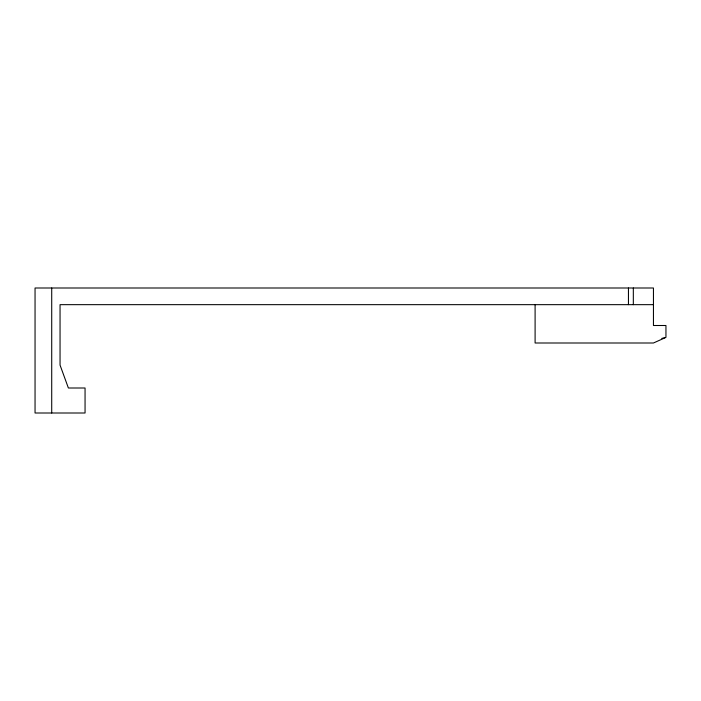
<?xml version="1.0" encoding="UTF-8"?>
<svg xmlns="http://www.w3.org/2000/svg" width="701" height="701" viewBox="0 0 701 701"><rect width="100%" height="100%" fill="white"/><g stroke="black" fill="none" stroke-linecap="round" stroke-linejoin="round"><path stroke-width="1.05" d="M661.779 338.417L664.907 337.654M653.446 304.663L60.049 304.663L60.049 365.081L68.383 388.003L85.058 388.003L85.058 413.003L35.05 413.003L35.05 287.997L653.446 287.997L653.446 325.501L665.95 325.501L665.95 337.4L653.446 342.999L535.1 342.999L535.1 304.663M633.327 287.997L633.327 304.663M628.447 287.997L628.447 304.663M51.716 287.997L51.716 413.003"/></g></svg>
